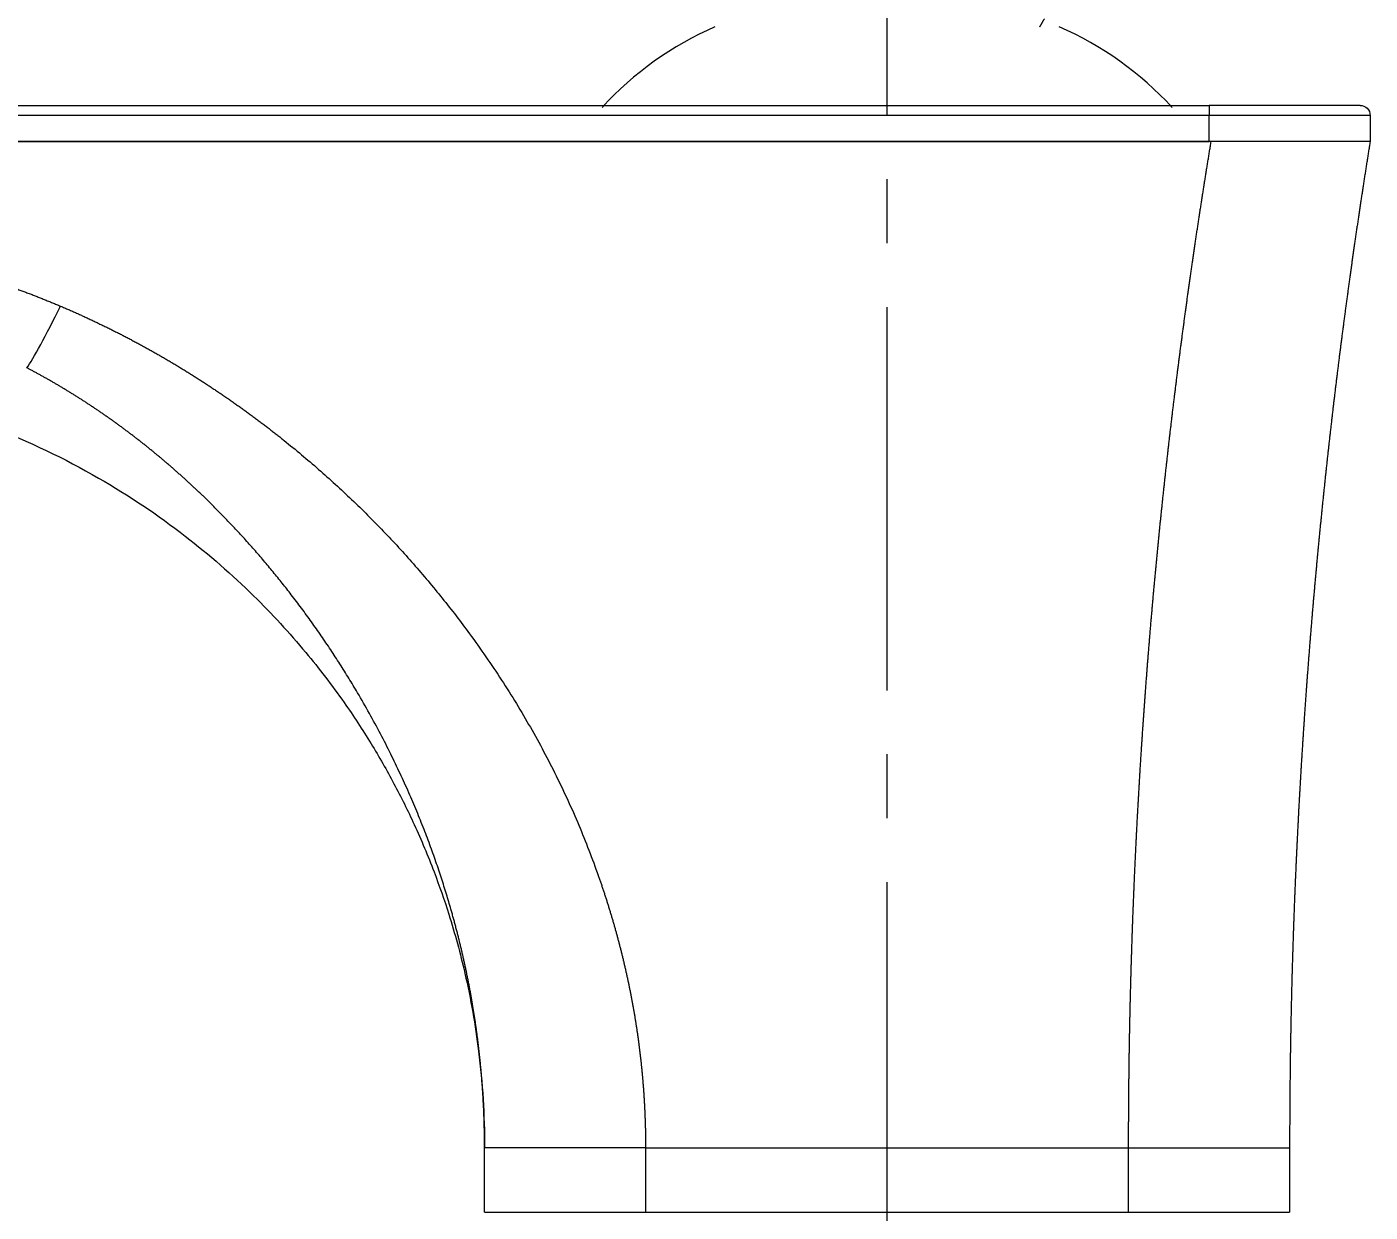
# Model space of a CAD drawing. Header units: millimetres. Extents: x 8809 to 9650, y -1236 to -642.
# Drawn here: x 9336.3 to 9403, y -885.8 to -826.9 of the extents above; entities that cross this region are included whole.
import ezdxf

# ---------------------------------------------------------------- set-up
doc = ezdxf.new("R2010")
doc.units = ezdxf.units.MM
doc.linetypes.add('CENTER2', pattern=[28.575, 19.05, -3.175, 3.175, -3.175])
doc.layers.add('CENTER', color=1, linetype='CENTER2', lineweight=15)
doc.layers.add('DIM', color=3, linetype='Continuous', lineweight=9)
doc.styles.get("Standard").update_dxf_attribs({"font": 'arial.ttf'})
doc.dimstyles.new('사본 ISO-25', dxfattribs={"dimtxt": 4, "dimasz": 4, "dimexe": 1.25, "dimexo": 0.625, "dimgap": 1.5, "dimtad": 1, "dimtih": 1, "dimtoh": 1, "dimdec": 1, "dimzin": 9, "dimdsep": 46, "dimtxsty": 'Standard', "dimcen": 2.5, "dimclrd": 3, "dimclre": 3, "dimclrt": 4, "dimadec": 0, "dimazin": 0, "dimtfac": 1, "dimtdec": 1, "dimtmove": 0, "dimatfit": 3, "dimfxl": 1, "dimarcsym": 0})

# ---------------------------------------------------------------- blocks, each defined once
blk = doc.blocks.new('*D61')
at = {"layer": 'Defpoints', "color": 0, "transparency": 16777216}
for p in [(9253.894, -855.968), (9378.996, -954.782), (9378.996, -992.051)]:
    blk.add_point(p, dxfattribs=at)
at = {"layer": 'DIM', "color": 3, "lineweight": -2, "transparency": 16777216}
for p, q in [((9253.894, -856.593), (9253.894, -993.301)), ((9378.996, -955.407), (9378.996, -993.301)), ((9258.394, -992.051), (9307.998, -992.051)), ((9374.496, -992.051), (9324.891, -992.051))]:
    blk.add_line(p, q, dxfattribs=at)
at = {"layer": 'DIM', "color": 3, "transparency": 16777216}
for points in [[(9258.394, -991.301), (9258.394, -992.801), (9253.894, -992.051)], [(9374.496, -991.301), (9374.496, -992.801), (9378.996, -992.051)]]:
    blk.add_solid(points, dxfattribs=at)
at = {"layer": 'DIM', "color": 4, "transparency": 16777216, "insert": (9316.445, -992.051), "char_height": 4.5, "attachment_point": 5}
blk.add_mtext('125.1', dxfattribs=at)
blk = doc.blocks.new('*D62')
at = {"layer": 'Defpoints', "color": 0, "transparency": 16777216}
for p in [(9378.995, -801.23), (9259.55, -823.888), (9290.121, -906.847), (9235.095, -962.582), (9378.995, -1059.882)]:
    blk.add_point(p, dxfattribs=at)
at = {"layer": 'DIM', "color": 3, "lineweight": -2, "transparency": 16777216}
for start, end in [(260.336797, 264.571448), (265.428272, 269.663203)]:
    blk.add_arc((9378.995, -146.484), 765.539, start, end, dxfattribs=at)
at = {"layer": 'DIM', "color": 3, "transparency": 16777216}
for points in [[(9250.366, -901.9), (9250.622, -900.422), (9246.06, -900.393)], [(9374.497, -911.26), (9374.493, -912.76), (9378.995, -912.023)]]:
    blk.add_solid(points, dxfattribs=at)
at = {"layer": 'DIM', "color": 4, "transparency": 16777216, "insert": (9312.274, -909.11), "char_height": 4.5, "attachment_point": 5}
blk.add_mtext('10°', dxfattribs=at)
blk = doc.blocks.new('*D63')
at = {"layer": 'Defpoints', "color": 0, "transparency": 16777216}
for p in [(9253.894, -855.968), (9216.421, -962.582), (9353.996, -962.582)]:
    blk.add_point(p, dxfattribs=at)
at = {"layer": 'DIM', "color": 3, "lineweight": -2, "transparency": 16777216}
for p, q in [((9253.269, -855.968), (9215.171, -855.968)), ((9216.421, -860.468), (9216.421, -905.478)), ((9216.421, -958.082), (9216.421, -913.073)), ((9353.371, -962.582), (9215.171, -962.582))]:
    blk.add_line(p, q, dxfattribs=at)
at = {"layer": 'DIM', "color": 3, "transparency": 16777216}
for points in [[(9215.671, -860.468), (9217.171, -860.468), (9216.421, -855.968)], [(9215.671, -958.082), (9217.171, -958.082), (9216.421, -962.582)]]:
    blk.add_solid(points, dxfattribs=at)
at = {"layer": 'DIM', "color": 4, "transparency": 16777216, "insert": (9216.421, -909.275), "char_height": 4.5, "attachment_point": 5}
blk.add_mtext('106.6', dxfattribs=at)

msp = doc.modelspace()

# ---------------------------------------------------------------- linework, layer by layer
at = {"linetype": 'Continuous', "lineweight": 18, "extrusion": (0, 1, 0)}
for p, q in [((9242.996, -830.782), (9394.996, -830.782)), ((9402.496, -830.782), (9394.996, -830.782)), ((9402.996, -831.282), (9402.996, -832.582)), ((9395.098, -832.582), (9242.996, -832.582)), ((9242.996, -832.582), (9394.996, -832.582)), ((9402.996, -832.582), (9394.996, -832.582)), ((9358.996, -885.782), (9358.996, -882.582)), ((9398.996, -882.582), (9398.996, -885.782)), ((9358.996, -885.782), (9366.996, -885.782)), ((9366.996, -885.782), (9390.996, -885.782)), ((9390.996, -885.782), (9398.996, -885.782))]:
    msp.add_line(p, q, dxfattribs=at)
at = {"linetype": 'Continuous', "lineweight": 13, "extrusion": (0, 1, 0)}
for p, q in [((9394.996, -830.782), (9394.996, -831.282)), ((9394.996, -831.282), (9242.996, -831.282)), ((9402.996, -831.282), (9394.996, -831.282)), ((9394.996, -832.582), (9394.996, -831.282)), ((9366.996, -882.582), (9358.996, -882.582)), ((9366.996, -882.582), (9366.996, -885.782)), ((9366.996, -882.582), (9390.996, -882.582)), ((9390.996, -885.782), (9390.996, -882.582)), ((9390.996, -882.582), (9398.996, -882.582))]:
    msp.add_line(p, q, dxfattribs=at)
at = {"linetype": 'Continuous', "lineweight": 18}
for centre, start, end in [((9377.127, -842.187), 113.58713, 137.39581), ((9380.865, -842.187), 42.60435, 66.41287)]:
    msp.add_arc(centre, 16.7, start, end, dxfattribs=at)
at = {"linetype": 'Continuous', "lineweight": 18, "extrusion": (0, 0, -1)}
msp.add_arc((-9402.496, -831.282), 0.5, 90, 180, dxfattribs=at)
at = {"linetype": 'Continuous', "lineweight": 18}
msp.add_ellipse((9337.927, -840.198), major_axis=(1.847, 3.804), ratio=0.058504, start_param=3.475795, end_param=4.59248, dxfattribs=at)
msp.add_open_spline([(9386.582, -826.882), (9386.698, -826.682), (9386.814, -826.482)], degree=2, dxfattribs=at)
at = {"linetype": 'Continuous', "lineweight": 13}
for points, knots in [([(9390.996, -882.582), (9390.996, -882.505), (9390.996, -882.351), (9390.996, -882.12), (9390.997, -881.889), (9390.997, -881.658), (9390.998, -881.428), (9390.999, -881.197), (9391, -880.966), (9391.001, -880.735), (9391.003, -880.504), (9391.005, -880.273), (9391.006, -880.042), (9391.008, -879.811), (9391.011, -879.58), (9391.013, -879.349), (9391.016, -879.118), (9391.018, -878.887), (9391.021, -878.656), (9391.024, -878.425), (9391.027, -878.194), (9391.031, -877.963), (9391.034, -877.732), (9391.038, -877.501), (9391.042, -877.27), (9391.046, -877.039), (9391.05, -876.808), (9391.055, -876.577), (9391.059, -876.346), (9391.064, -876.116), (9391.069, -875.885), (9391.074, -875.654), (9391.08, -875.423), (9391.085, -875.192), (9391.091, -874.961), (9391.097, -874.73), (9391.103, -874.499), (9391.109, -874.268), (9391.115, -874.037), (9391.122, -873.806), (9391.128, -873.575), (9391.135, -873.344), (9391.142, -873.113), (9391.15, -872.882), (9391.157, -872.651), (9391.165, -872.42), (9391.172, -872.189), (9391.18, -871.958), (9391.188, -871.727), (9391.197, -871.496), (9391.205, -871.265), (9391.214, -871.034), (9391.222, -870.803), (9391.231, -870.572), (9391.241, -870.341), (9391.25, -870.11), (9391.259, -869.879), (9391.269, -869.648), (9391.279, -869.417), (9391.289, -869.186), (9391.299, -868.955), (9391.31, -868.724), (9391.32, -868.493), (9391.331, -868.262), (9391.342, -868.031), (9391.353, -867.8), (9391.364, -867.57), (9391.375, -867.339), (9391.387, -867.108), (9391.399, -866.877), (9391.411, -866.646), (9391.423, -866.415), (9391.435, -866.184), (9391.447, -865.953), (9391.46, -865.722), (9391.473, -865.491), (9391.486, -865.26), (9391.499, -865.029), (9391.512, -864.799), (9391.526, -864.568), (9391.54, -864.337), (9391.553, -864.106), (9391.567, -863.875), (9391.582, -863.644), (9391.596, -863.413), (9391.611, -863.183), (9391.625, -862.952), (9391.64, -862.721), (9391.655, -862.49), (9391.67, -862.259), (9391.686, -862.028), (9391.701, -861.798), (9391.717, -861.567), (9391.733, -861.336), (9391.749, -861.105), (9391.766, -860.874), (9391.782, -860.644), (9391.799, -860.413), (9391.816, -860.182), (9391.832, -859.951), (9391.85, -859.721), (9391.867, -859.49), (9391.884, -859.259), (9391.902, -859.028), (9391.92, -858.798), (9391.938, -858.567), (9391.956, -858.336), (9391.975, -858.106), (9391.993, -857.875), (9392.012, -857.644), (9392.031, -857.414), (9392.05, -857.183), (9392.069, -856.952), (9392.089, -856.722), (9392.108, -856.491), (9392.128, -856.26), (9392.148, -856.03), (9392.168, -855.799), (9392.188, -855.569), (9392.209, -855.338), (9392.229, -855.107), (9392.25, -854.877), (9392.271, -854.646), (9392.292, -854.416), (9392.314, -854.185), (9392.335, -853.955), (9392.357, -853.724), (9392.379, -853.494), (9392.401, -853.263), (9392.423, -853.033), (9392.445, -852.802), (9392.468, -852.572), (9392.491, -852.342), (9392.514, -852.111), (9392.537, -851.881), (9392.56, -851.65), (9392.583, -851.42), (9392.607, -851.19), (9392.631, -850.959), (9392.655, -850.729), (9392.679, -850.499), (9392.703, -850.268), (9392.728, -850.038), (9392.752, -849.808), (9392.777, -849.577), (9392.802, -849.347), (9392.827, -849.117), (9392.853, -848.887), (9392.878, -848.656), (9392.904, -848.426), (9392.93, -848.196), (9392.956, -847.966), (9392.982, -847.736), (9393.008, -847.505), (9393.035, -847.275), (9393.062, -847.045), (9393.089, -846.815), (9393.116, -846.585), (9393.143, -846.355), (9393.17, -846.125), (9393.198, -845.895), (9393.226, -845.665), (9393.254, -845.435), (9393.282, -845.205), (9393.31, -844.975), (9393.339, -844.745), (9393.367, -844.515), (9393.396, -844.285), (9393.425, -844.055), (9393.454, -843.825), (9393.484, -843.595), (9393.513, -843.365), (9393.543, -843.135), (9393.573, -842.905), (9393.603, -842.676), (9393.633, -842.446), (9393.664, -842.216), (9393.694, -841.986), (9393.725, -841.757), (9393.756, -841.527), (9393.787, -841.297), (9393.818, -841.067), (9393.85, -840.838), (9393.881, -840.608), (9393.913, -840.378), (9393.945, -840.149), (9393.977, -839.919), (9394.009, -839.69), (9394.042, -839.46), (9394.075, -839.23), (9394.107, -839.001), (9394.14, -838.771), (9394.174, -838.542), (9394.207, -838.312), (9394.241, -838.083), (9394.274, -837.853), (9394.308, -837.624), (9394.342, -837.395), (9394.376, -837.165), (9394.411, -836.936), (9394.445, -836.707), (9394.48, -836.477), (9394.515, -836.248), (9394.55, -836.019), (9394.585, -835.789), (9394.621, -835.56), (9394.657, -835.331), (9394.692, -835.102), (9394.728, -834.873), (9394.764, -834.643), (9394.801, -834.414), (9394.837, -834.185), (9394.874, -833.956), (9394.911, -833.727), (9394.948, -833.498), (9394.985, -833.269), (9395.022, -833.04), (9395.06, -832.811), (9395.085, -832.658), (9395.098, -832.582)], [0, 0, 0, 0, 0.004578, 0.009157, 0.013735, 0.018314, 0.022892, 0.027471, 0.03205, 0.036629, 0.041208, 0.045787, 0.050366, 0.054946, 0.059525, 0.064105, 0.068685, 0.073265, 0.077845, 0.082425, 0.087005, 0.091586, 0.096166, 0.100747, 0.105328, 0.109909, 0.11449, 0.119072, 0.123653, 0.128235, 0.132817, 0.137399, 0.141981, 0.146563, 0.151146, 0.155728, 0.160311, 0.164894, 0.169478, 0.174061, 0.178645, 0.183228, 0.187812, 0.192397, 0.196981, 0.201566, 0.20615, 0.210735, 0.215321, 0.219906, 0.224492, 0.229078, 0.233664, 0.23825, 0.242837, 0.247423, 0.25201, 0.256598, 0.261185, 0.265773, 0.270361, 0.274949, 0.279537, 0.284126, 0.288715, 0.293304, 0.297893, 0.302483, 0.307073, 0.311663, 0.316254, 0.320845, 0.325436, 0.330027, 0.334618, 0.33921, 0.343802, 0.348395, 0.352988, 0.357581, 0.362174, 0.366768, 0.371361, 0.375956, 0.38055, 0.385145, 0.38974, 0.394335, 0.398931, 0.403527, 0.408124, 0.41272, 0.417317, 0.421915, 0.426512, 0.43111, 0.435709, 0.440307, 0.444906, 0.449506, 0.454105, 0.458705, 0.463306, 0.467906, 0.472507, 0.477109, 0.481711, 0.486313, 0.490915, 0.495518, 0.500122, 0.504725, 0.509329, 0.513934, 0.518538, 0.523144, 0.527749, 0.532355, 0.536961, 0.541568, 0.546175, 0.550783, 0.555391, 0.559999, 0.564608, 0.569217, 0.573826, 0.578436, 0.583047, 0.587657, 0.592269, 0.59688, 0.601492, 0.606105, 0.610718, 0.615331, 0.619945, 0.624559, 0.629174, 0.633789, 0.638404, 0.64302, 0.647637, 0.652254, 0.656871, 0.661489, 0.666107, 0.670726, 0.675345, 0.679965, 0.684585, 0.689206, 0.693827, 0.698448, 0.70307, 0.707693, 0.712316, 0.716939, 0.721563, 0.726188, 0.730813, 0.735438, 0.740064, 0.744691, 0.749318, 0.753946, 0.758574, 0.763202, 0.767831, 0.772461, 0.777091, 0.781722, 0.786353, 0.790984, 0.795617, 0.800249, 0.804883, 0.809517, 0.814151, 0.818786, 0.823421, 0.828057, 0.832694, 0.837331, 0.841969, 0.846607, 0.851246, 0.855885, 0.860525, 0.865166, 0.869807, 0.874449, 0.879091, 0.883734, 0.888377, 0.893021, 0.897666, 0.902311, 0.906956, 0.911603, 0.91625, 0.920897, 0.925546, 0.930194, 0.934844, 0.939494, 0.944144, 0.948795, 0.953447, 0.9581, 0.962753, 0.967406, 0.972061, 0.976716, 0.981371, 0.986028, 0.990684, 0.995342, 1, 1, 1, 1]), ([(9320.996, -837.331), (9321.033, -837.331), (9321.106, -837.331), (9321.215, -837.331), (9321.325, -837.332), (9321.435, -837.333), (9321.544, -837.334), (9321.654, -837.335), (9321.763, -837.337), (9321.872, -837.339), (9321.982, -837.341), (9322.091, -837.344), (9322.2, -837.346), (9322.309, -837.349), (9322.418, -837.353), (9322.528, -837.356), (9322.636, -837.36), (9322.745, -837.364), (9322.854, -837.369), (9322.963, -837.373), (9323.072, -837.378), (9323.18, -837.383), (9323.289, -837.389), (9323.398, -837.394), (9323.506, -837.4), (9323.615, -837.407), (9323.723, -837.413), (9323.831, -837.42), (9323.94, -837.427), (9324.048, -837.434), (9324.156, -837.442), (9324.264, -837.449), (9324.372, -837.458), (9324.48, -837.466), (9324.588, -837.474), (9324.696, -837.483), (9324.804, -837.492), (9324.911, -837.502), (9325.019, -837.511), (9325.127, -837.521), (9325.234, -837.532), (9325.342, -837.542), (9325.449, -837.553), (9325.557, -837.564), (9325.664, -837.575), (9325.771, -837.586), (9325.879, -837.598), (9325.986, -837.61), (9326.093, -837.623), (9326.2, -837.635), (9326.307, -837.648), (9326.414, -837.661), (9326.521, -837.674), (9326.628, -837.688), (9326.735, -837.702), (9326.841, -837.716), (9326.948, -837.73), (9327.055, -837.745), (9327.161, -837.76), (9327.268, -837.775), (9327.374, -837.791), (9327.48, -837.807), (9327.587, -837.823), (9327.693, -837.839), (9327.799, -837.855), (9327.905, -837.872), (9328.011, -837.889), (9328.117, -837.906), (9328.223, -837.924), (9328.329, -837.942), (9328.435, -837.96), (9328.541, -837.978), (9328.647, -837.997), (9328.752, -838.016), (9328.858, -838.035), (9328.964, -838.055), (9329.069, -838.074), (9329.175, -838.094), (9329.28, -838.115), (9329.385, -838.135), (9329.491, -838.156), (9329.596, -838.177), (9329.701, -838.198), (9329.806, -838.22), (9329.911, -838.242), (9330.016, -838.264), (9330.121, -838.286), (9330.226, -838.309), (9330.331, -838.332), (9330.435, -838.355), (9330.54, -838.378), (9330.645, -838.402), (9330.749, -838.426), (9330.854, -838.45), (9330.958, -838.474), (9331.063, -838.499), (9331.167, -838.524), (9331.271, -838.549), (9331.376, -838.575), (9331.48, -838.601), (9331.584, -838.627), (9331.688, -838.653), (9331.792, -838.68), (9331.896, -838.707), (9332, -838.734), (9332.104, -838.761), (9332.208, -838.789), (9332.311, -838.817), (9332.415, -838.845), (9332.519, -838.873), (9332.622, -838.902), (9332.726, -838.931), (9332.829, -838.96), (9332.932, -838.99), (9333.036, -839.02), (9333.139, -839.05), (9333.242, -839.08), (9333.345, -839.11), (9333.449, -839.141), (9333.552, -839.172), (9333.655, -839.204), (9333.757, -839.235), (9333.86, -839.267), (9333.963, -839.299), (9334.066, -839.332), (9334.169, -839.365), (9334.271, -839.397), (9334.374, -839.431), (9334.476, -839.464), (9334.579, -839.498), (9334.681, -839.532), (9334.783, -839.566), (9334.886, -839.601), (9334.988, -839.636), (9335.09, -839.671), (9335.192, -839.706), (9335.294, -839.742), (9335.396, -839.777), (9335.498, -839.814), (9335.6, -839.85), (9335.702, -839.887), (9335.804, -839.924), (9335.905, -839.961), (9336.007, -839.998), (9336.109, -840.036), (9336.21, -840.074), (9336.312, -840.112), (9336.413, -840.151), (9336.514, -840.19), (9336.616, -840.229), (9336.717, -840.268), (9336.818, -840.308), (9336.919, -840.347), (9337.02, -840.388), (9337.121, -840.428), (9337.222, -840.469), (9337.323, -840.51), (9337.424, -840.551), (9337.525, -840.592), (9337.626, -840.634), (9337.726, -840.676), (9337.827, -840.718), (9337.894, -840.746), (9337.927, -840.761)], [0, 0, 0, 0, 0.006308, 0.012613, 0.018914, 0.025212, 0.031507, 0.037799, 0.044088, 0.050374, 0.056657, 0.062936, 0.069213, 0.075487, 0.081758, 0.088027, 0.094292, 0.100555, 0.106815, 0.113072, 0.119327, 0.125579, 0.131829, 0.138076, 0.144321, 0.150563, 0.156803, 0.16304, 0.169275, 0.175508, 0.181739, 0.187967, 0.194194, 0.200418, 0.20664, 0.21286, 0.219078, 0.225294, 0.231508, 0.23772, 0.24393, 0.250139, 0.256346, 0.262551, 0.268754, 0.274956, 0.281156, 0.287354, 0.293551, 0.299746, 0.30594, 0.312133, 0.318324, 0.324514, 0.330702, 0.33689, 0.343076, 0.349261, 0.355444, 0.361627, 0.367809, 0.373989, 0.380169, 0.386347, 0.392525, 0.398702, 0.404878, 0.411053, 0.417227, 0.423401, 0.429574, 0.435747, 0.441919, 0.44809, 0.454261, 0.460431, 0.466601, 0.472771, 0.47894, 0.485109, 0.491278, 0.497446, 0.503614, 0.509782, 0.51595, 0.522118, 0.528286, 0.534454, 0.540622, 0.54679, 0.552958, 0.559127, 0.565295, 0.571464, 0.577633, 0.583803, 0.589973, 0.596143, 0.602314, 0.608485, 0.614657, 0.620829, 0.627002, 0.633175, 0.63935, 0.645525, 0.651701, 0.657877, 0.664055, 0.670233, 0.676412, 0.682593, 0.688774, 0.694956, 0.70114, 0.707324, 0.71351, 0.719697, 0.725885, 0.732074, 0.738265, 0.744457, 0.750651, 0.756846, 0.763043, 0.769241, 0.77544, 0.781641, 0.787844, 0.794049, 0.800255, 0.806463, 0.812673, 0.818885, 0.825098, 0.831314, 0.837531, 0.843751, 0.849972, 0.856196, 0.862421, 0.868649, 0.874879, 0.881112, 0.887346, 0.893583, 0.899822, 0.906064, 0.912308, 0.918554, 0.924803, 0.931055, 0.937309, 0.943565, 0.949825, 0.956087, 0.962352, 0.968619, 0.97489, 0.981163, 0.987439, 0.993718, 1, 1, 1, 1]), ([(9337.927, -840.761), (9337.96, -840.775), (9338.026, -840.803), (9338.125, -840.845), (9338.224, -840.888), (9338.323, -840.93), (9338.421, -840.974), (9338.52, -841.017), (9338.618, -841.06), (9338.716, -841.104), (9338.815, -841.148), (9338.913, -841.192), (9339.011, -841.237), (9339.109, -841.282), (9339.206, -841.326), (9339.304, -841.372), (9339.402, -841.417), (9339.499, -841.463), (9339.597, -841.509), (9339.694, -841.555), (9339.791, -841.601), (9339.888, -841.648), (9339.985, -841.695), (9340.082, -841.742), (9340.179, -841.789), (9340.276, -841.836), (9340.373, -841.884), (9340.469, -841.932), (9340.566, -841.981), (9340.662, -842.029), (9340.758, -842.078), (9340.855, -842.127), (9340.951, -842.176), (9341.047, -842.225), (9341.143, -842.275), (9341.238, -842.325), (9341.334, -842.375), (9341.43, -842.426), (9341.525, -842.476), (9341.621, -842.527), (9341.716, -842.578), (9341.811, -842.63), (9341.906, -842.681), (9342.001, -842.733), (9342.096, -842.785), (9342.191, -842.837), (9342.286, -842.89), (9342.381, -842.943), (9342.475, -842.996), (9342.57, -843.049), (9342.664, -843.102), (9342.759, -843.156), (9342.853, -843.21), (9342.947, -843.264), (9343.041, -843.319), (9343.135, -843.373), (9343.229, -843.428), (9343.322, -843.483), (9343.416, -843.539), (9343.51, -843.594), (9343.603, -843.65), (9343.696, -843.706), (9343.79, -843.762), (9343.883, -843.819), (9343.976, -843.876), (9344.069, -843.933), (9344.162, -843.99), (9344.254, -844.048), (9344.347, -844.105), (9344.44, -844.163), (9344.532, -844.222), (9344.625, -844.28), (9344.717, -844.339), (9344.809, -844.398), (9344.901, -844.457), (9344.993, -844.516), (9345.085, -844.576), (9345.177, -844.636), (9345.269, -844.696), (9345.361, -844.756), (9345.452, -844.817), (9345.544, -844.878), (9345.635, -844.939), (9345.726, -845), (9345.817, -845.062), (9345.908, -845.123), (9345.999, -845.185), (9346.09, -845.248), (9346.181, -845.31), (9346.272, -845.373), (9346.362, -845.436), (9346.453, -845.499), (9346.543, -845.563), (9346.634, -845.626), (9346.724, -845.69), (9346.814, -845.754), (9346.904, -845.819), (9346.994, -845.883), (9347.084, -845.948), (9347.174, -846.013), (9347.263, -846.079), (9347.353, -846.144), (9347.442, -846.21), (9347.532, -846.276), (9347.621, -846.342), (9347.71, -846.409), (9347.799, -846.476), (9347.888, -846.543), (9347.977, -846.61), (9348.066, -846.678), (9348.155, -846.745), (9348.243, -846.813), (9348.332, -846.881), (9348.42, -846.95), (9348.509, -847.019), (9348.597, -847.087), (9348.685, -847.157), (9348.773, -847.226), (9348.861, -847.296), (9348.949, -847.366), (9349.589, -847.877), (9350.759, -848.856), (9352.403, -850.358), (9353.976, -851.927), (9355.478, -853.563), (9356.908, -855.267), (9358.096, -856.815), (9359.067, -858.179), (9359.843, -859.334), (9360.579, -860.503), (9361.277, -861.685), (9361.936, -862.88), (9362.556, -864.089), (9363.138, -865.311), (9363.682, -866.546), (9364.186, -867.794), (9364.518, -868.694), (9364.708, -869.236), (9364.769, -869.414), (9364.83, -869.592), (9364.89, -869.77), (9364.949, -869.948), (9365.007, -870.127), (9365.064, -870.305), (9365.12, -870.484), (9365.176, -870.662), (9365.231, -870.841), (9365.285, -871.019), (9365.338, -871.198), (9365.39, -871.377), (9365.441, -871.556), (9365.492, -871.735), (9365.542, -871.914), (9365.59, -872.093), (9365.638, -872.272), (9365.686, -872.451), (9365.732, -872.63), (9365.778, -872.809), (9365.822, -872.989), (9365.866, -873.168), (9365.909, -873.348), (9365.951, -873.527), (9365.993, -873.707), (9366.033, -873.886), (9366.073, -874.066), (9366.112, -874.246), (9366.15, -874.426), (9366.187, -874.606), (9366.223, -874.786), (9366.259, -874.966), (9366.294, -875.146), (9366.328, -875.326), (9366.361, -875.506), (9366.393, -875.686), (9366.424, -875.867), (9366.455, -876.047), (9366.484, -876.228), (9366.513, -876.408), (9366.541, -876.589), (9366.568, -876.769), (9366.595, -876.95), (9366.62, -877.131), (9366.645, -877.312), (9366.668, -877.493), (9366.691, -877.673), (9366.714, -877.855), (9366.735, -878.036), (9366.755, -878.217), (9366.775, -878.398), (9366.794, -878.579), (9366.812, -878.761), (9366.829, -878.942), (9366.845, -879.123), (9366.861, -879.305), (9366.875, -879.486), (9366.889, -879.668), (9366.902, -879.85), (9366.914, -880.031), (9366.925, -880.213), (9366.936, -880.395), (9366.946, -880.577), (9366.954, -880.759), (9366.962, -880.941), (9366.969, -881.123), (9366.976, -881.305), (9366.981, -881.488), (9366.986, -881.67), (9366.989, -881.852), (9366.992, -882.035), (9366.994, -882.217), (9366.996, -882.4), (9366.996, -882.521), (9366.996, -882.582)], [0, 0, 0, 0, 0.001998, 0.003997, 0.005995, 0.007994, 0.009992, 0.011991, 0.013991, 0.01599, 0.017989, 0.019989, 0.021989, 0.02399, 0.02599, 0.027991, 0.029992, 0.031993, 0.033995, 0.035997, 0.037999, 0.040002, 0.042005, 0.044008, 0.046012, 0.048016, 0.05002, 0.052025, 0.054031, 0.056036, 0.058042, 0.060049, 0.062056, 0.064064, 0.066072, 0.06808, 0.070089, 0.072099, 0.074109, 0.076119, 0.07813, 0.080142, 0.082154, 0.084167, 0.086181, 0.088195, 0.090209, 0.092224, 0.09424, 0.096257, 0.098274, 0.100292, 0.10231, 0.10433, 0.10635, 0.10837, 0.110392, 0.112414, 0.114437, 0.11646, 0.118485, 0.12051, 0.122536, 0.124562, 0.12659, 0.128618, 0.130647, 0.132677, 0.134708, 0.13674, 0.138773, 0.140806, 0.142841, 0.144876, 0.146912, 0.148949, 0.150987, 0.153026, 0.155066, 0.157107, 0.159149, 0.161192, 0.163236, 0.165281, 0.167327, 0.169374, 0.171422, 0.173471, 0.175522, 0.177573, 0.179625, 0.181679, 0.183733, 0.185789, 0.187846, 0.189903, 0.191963, 0.194023, 0.196084, 0.198147, 0.200211, 0.202276, 0.204342, 0.206409, 0.208478, 0.210548, 0.212619, 0.214691, 0.216765, 0.21884, 0.220916, 0.222993, 0.225072, 0.227152, 0.229234, 0.231317, 0.233401, 0.235486, 0.237573, 0.239662, 0.241751, 0.283332, 0.324731, 0.366027, 0.407299, 0.448627, 0.490089, 0.516161, 0.542024, 0.567699, 0.593206, 0.618566, 0.643803, 0.668937, 0.693992, 0.718989, 0.743952, 0.747454, 0.750953, 0.754448, 0.757938, 0.761425, 0.764908, 0.768388, 0.771863, 0.775335, 0.778804, 0.782269, 0.785731, 0.789189, 0.792644, 0.796096, 0.799545, 0.802991, 0.806434, 0.809874, 0.813311, 0.816745, 0.820177, 0.823606, 0.827032, 0.830456, 0.833877, 0.837296, 0.840713, 0.844128, 0.84754, 0.85095, 0.854358, 0.857765, 0.861169, 0.864572, 0.867972, 0.871372, 0.874769, 0.878165, 0.88156, 0.884953, 0.888345, 0.891735, 0.895125, 0.898513, 0.9019, 0.905287, 0.908672, 0.912057, 0.91544, 0.918823, 0.922206, 0.925588, 0.92897, 0.932351, 0.935731, 0.939112, 0.942492, 0.945873, 0.949253, 0.952633, 0.956013, 0.959394, 0.962775, 0.966156, 0.969537, 0.972919, 0.976302, 0.979685, 0.983069, 0.986453, 0.989838, 0.993225, 0.996612, 1, 1, 1, 1]), ([(9358.996, -882.582), (9358.996, -882.551), (9358.996, -882.488), (9358.996, -882.394), (9358.995, -882.3), (9358.994, -882.206), (9358.993, -882.111), (9358.992, -882.017), (9358.991, -881.922), (9358.989, -881.828), (9358.988, -881.733), (9358.986, -881.638), (9358.983, -881.543), (9358.981, -881.448), (9358.978, -881.353), (9358.976, -881.258), (9358.972, -881.162), (9358.969, -881.067), (9358.966, -880.972), (9358.962, -880.876), (9358.958, -880.78), (9358.954, -880.685), (9358.95, -880.589), (9358.945, -880.493), (9358.94, -880.397), (9358.935, -880.301), (9358.93, -880.204), (9358.924, -880.108), (9358.919, -880.012), (9358.913, -879.915), (9358.907, -879.819), (9358.9, -879.722), (9358.894, -879.625), (9358.887, -879.528), (9358.88, -879.431), (9358.873, -879.334), (9358.865, -879.237), (9358.857, -879.14), (9358.849, -879.043), (9358.841, -878.945), (9358.833, -878.848), (9358.824, -878.751), (9358.815, -878.653), (9358.806, -878.555), (9358.797, -878.457), (9358.787, -878.36), (9358.777, -878.262), (9358.767, -878.164), (9358.757, -878.066), (9358.747, -877.967), (9358.736, -877.869), (9358.725, -877.771), (9358.713, -877.673), (9358.702, -877.574), (9358.69, -877.476), (9358.678, -877.377), (9358.666, -877.278), (9358.654, -877.179), (9358.641, -877.081), (9358.628, -876.982), (9358.615, -876.883), (9358.601, -876.784), (9358.588, -876.684), (9358.574, -876.585), (9358.56, -876.486), (9358.545, -876.387), (9358.531, -876.287), (9358.516, -876.188), (9358.5, -876.088), (9358.485, -875.988), (9358.469, -875.889), (9358.453, -875.789), (9358.437, -875.689), (9358.421, -875.589), (9358.404, -875.489), (9358.387, -875.389), (9358.37, -875.289), (9358.353, -875.189), (9358.335, -875.089), (9358.317, -874.988), (9358.299, -874.888), (9358.28, -874.788), (9358.262, -874.687), (9358.243, -874.587), (9358.223, -874.486), (9358.204, -874.385), (9358.184, -874.284), (9358.164, -874.184), (9358.144, -874.083), (9358.123, -873.982), (9358.102, -873.881), (9358.081, -873.78), (9358.06, -873.679), (9358.038, -873.578), (9358.017, -873.476), (9357.994, -873.375), (9357.972, -873.274), (9357.949, -873.173), (9357.926, -873.071), (9357.903, -872.97), (9357.88, -872.868), (9357.856, -872.767), (9357.832, -872.665), (9357.808, -872.563), (9357.783, -872.462), (9357.758, -872.36), (9357.733, -872.258), (9357.708, -872.156), (9357.682, -872.054), (9357.657, -871.952), (9357.63, -871.85), (9357.604, -871.748), (9357.577, -871.646), (9357.55, -871.544), (9357.523, -871.442), (9357.495, -871.34), (9357.468, -871.237), (9357.44, -871.135), (9357.411, -871.033), (9357.383, -870.93), (9357.292, -870.61), (9357.131, -870.061), (9356.886, -869.277), (9356.615, -868.463), (9356.315, -867.62), (9355.986, -866.748), (9355.625, -865.85), (9355.23, -864.925), (9354.8, -863.976), (9354.332, -863.003), (9353.824, -862.007), (9353.275, -860.991), (9352.817, -860.191), (9352.471, -859.61), (9352.253, -859.252), (9352.033, -858.896), (9351.809, -858.542), (9351.582, -858.189), (9351.351, -857.839), (9351.118, -857.49), (9350.881, -857.142), (9350.641, -856.797), (9350.398, -856.454), (9350.151, -856.112), (9349.902, -855.773), (9349.649, -855.435), (9349.405, -855.116), (9349.172, -854.815), (9348.948, -854.532), (9348.722, -854.25), (9348.493, -853.969), (9348.261, -853.689), (9348.027, -853.411), (9347.79, -853.134), (9347.55, -852.859), (9347.308, -852.585), (9347.063, -852.313), (9346.816, -852.042), (9346.565, -851.773), (9346.312, -851.505), (9346.057, -851.239), (9345.799, -850.975), (9345.581, -850.757), (9345.406, -850.582), (9345.274, -850.452), (9345.141, -850.323), (9345.008, -850.195), (9344.875, -850.067), (9344.741, -849.94), (9344.607, -849.814), (9344.473, -849.688), (9344.339, -849.564), (9344.204, -849.44), (9344.069, -849.317), (9343.933, -849.195), (9343.797, -849.074), (9343.661, -848.953), (9343.525, -848.833), (9343.388, -848.715), (9343.251, -848.596), (9343.113, -848.479), (9342.976, -848.363), (9342.838, -848.247), (9342.7, -848.132), (9342.561, -848.018), (9342.422, -847.905), (9342.283, -847.792), (9342.144, -847.681), (9342.004, -847.57), (9341.864, -847.46), (9341.724, -847.351), (9341.584, -847.243), (9341.443, -847.135), (9341.302, -847.029), (9341.161, -846.923), (9341.02, -846.818), (9340.879, -846.714), (9340.737, -846.611), (9340.595, -846.508), (9340.453, -846.407), (9340.31, -846.306), (9340.168, -846.206), (9340.025, -846.107), (9339.882, -846.009), (9339.739, -845.911), (9339.595, -845.815), (9339.452, -845.719), (9339.308, -845.624), (9339.164, -845.53), (9339.02, -845.437), (9338.876, -845.344), (9338.731, -845.253), (9338.587, -845.162), (9338.442, -845.072), (9338.297, -844.983), (9338.152, -844.895), (9338.007, -844.808), (9337.862, -844.722), (9337.716, -844.636), (9337.571, -844.551), (9337.425, -844.467), (9337.279, -844.384), (9337.133, -844.302), (9336.987, -844.221), (9336.841, -844.14), (9336.695, -844.061), (9336.549, -843.982), (9336.402, -843.904), (9336.305, -843.853), (9336.256, -843.827)], [0, 0, 0, 0, 0.001964, 0.00393, 0.005898, 0.007868, 0.00984, 0.011815, 0.013791, 0.01577, 0.01775, 0.019733, 0.021718, 0.023705, 0.025694, 0.027685, 0.029678, 0.031674, 0.033672, 0.035671, 0.037673, 0.039677, 0.041684, 0.043692, 0.045703, 0.047716, 0.049731, 0.051748, 0.053768, 0.055789, 0.057813, 0.059839, 0.061868, 0.063898, 0.065931, 0.067966, 0.070004, 0.072043, 0.074085, 0.076129, 0.078176, 0.080224, 0.082275, 0.084328, 0.086384, 0.088442, 0.090502, 0.092565, 0.094629, 0.096696, 0.098766, 0.100838, 0.102912, 0.104988, 0.107067, 0.109148, 0.111232, 0.113318, 0.115406, 0.117497, 0.11959, 0.121686, 0.123783, 0.125884, 0.127987, 0.130092, 0.132199, 0.134309, 0.136422, 0.138537, 0.140654, 0.142774, 0.144896, 0.147021, 0.149148, 0.151277, 0.15341, 0.155544, 0.157681, 0.159821, 0.161963, 0.164108, 0.166255, 0.168405, 0.170557, 0.172712, 0.174869, 0.177029, 0.179192, 0.181357, 0.183524, 0.185695, 0.187867, 0.190043, 0.192221, 0.194401, 0.196584, 0.19877, 0.200959, 0.20315, 0.205343, 0.207539, 0.209738, 0.21194, 0.214144, 0.216351, 0.21856, 0.220773, 0.222987, 0.225205, 0.227425, 0.229648, 0.231874, 0.234102, 0.236333, 0.238567, 0.240803, 0.243042, 0.245284, 0.247529, 0.249776, 0.266372, 0.283755, 0.301932, 0.320905, 0.340681, 0.361263, 0.382658, 0.40487, 0.427904, 0.451765, 0.476461, 0.501995, 0.510954, 0.519921, 0.528895, 0.537877, 0.546867, 0.555863, 0.564868, 0.573879, 0.582898, 0.591925, 0.600958, 0.609999, 0.619047, 0.628103, 0.635839, 0.643588, 0.651349, 0.659122, 0.666908, 0.674707, 0.682517, 0.69034, 0.698174, 0.706021, 0.71388, 0.72175, 0.729632, 0.737525, 0.74543, 0.753346, 0.75732, 0.761286, 0.765245, 0.769197, 0.773142, 0.77708, 0.781011, 0.784935, 0.788851, 0.792761, 0.796663, 0.800558, 0.804446, 0.808326, 0.8122, 0.816066, 0.819925, 0.823777, 0.827622, 0.831459, 0.83529, 0.839113, 0.842928, 0.846737, 0.850538, 0.854332, 0.858119, 0.861898, 0.86567, 0.869435, 0.873192, 0.876942, 0.880684, 0.884419, 0.888147, 0.891867, 0.89558, 0.899286, 0.902984, 0.906674, 0.910357, 0.914033, 0.917701, 0.921361, 0.925015, 0.92866, 0.932298, 0.935929, 0.939552, 0.943168, 0.946776, 0.950377, 0.95397, 0.957556, 0.961134, 0.964705, 0.968268, 0.971824, 0.975372, 0.978913, 0.982446, 0.985972, 0.98949, 0.993001, 0.996504, 1, 1, 1, 1])]:
    msp.add_open_spline(points, degree=3, knots=knots, dxfattribs=at)
at = {"linetype": 'Continuous', "lineweight": 18}
for points, knots in [([(9402.996, -832.582), (9402.996, -832.582), (9402.983, -832.582), (9402.934, -832.582), (9402.897, -832.582), (9402.798, -832.582), (9402.736, -832.582), (9402.644, -832.582), (9402.624, -832.582), (9402.584, -832.582), (9402.563, -832.582), (9402.498, -832.582), (9402.452, -832.582), (9402.305, -832.582), (9402.086, -832.582), (9401.823, -832.582), (9401.609, -832.582), (9401.535, -832.582), (9401.419, -832.582), (9401.38, -832.582), (9401.3, -832.582), (9401.26, -832.582), (9401.053, -832.582), (9400.88, -832.582), (9400.515, -832.582), (9400.324, -832.582), (9399.926, -832.582), (9399.719, -832.582), (9399.448, -832.582), (9399.394, -832.582), (9399.284, -832.582), (9399.228, -832.582), (9399.06, -832.582), (9398.947, -832.582), (9398.604, -832.582), (9398.137, -832.582), (9397.652, -832.582), (9397.28, -832.582), (9397.155, -832.582), (9396.966, -832.582), (9396.902, -832.582), (9396.775, -832.582), (9396.711, -832.582), (9396.392, -832.582), (9395.878, -832.582), (9395.359, -832.582), (9395.098, -832.582)], [0, 0, 0, 0, 0.0625, 0.0625, 0.125, 0.125, 0.1875, 0.1875, 0.203125, 0.203125, 0.21875, 0.21875, 0.25, 0.25, 0.3125, 0.375, 0.375, 0.40625, 0.40625, 0.421875, 0.421875, 0.4375, 0.4375, 0.5, 0.5, 0.5625, 0.5625, 0.625, 0.625, 0.640625, 0.640625, 0.65625, 0.65625, 0.6875, 0.6875, 0.75, 0.8125, 0.8125, 0.84375, 0.84375, 0.859375, 0.859375, 0.875, 0.875, 0.9375, 1, 1, 1, 1]), ([(9402.996, -832.582), (9402.984, -832.658), (9402.959, -832.811), (9402.923, -833.04), (9402.886, -833.269), (9402.85, -833.498), (9402.814, -833.727), (9402.778, -833.956), (9402.742, -834.185), (9402.706, -834.414), (9402.671, -834.643), (9402.636, -834.873), (9402.601, -835.102), (9402.566, -835.331), (9402.531, -835.56), (9402.496, -835.789), (9402.462, -836.019), (9402.428, -836.248), (9402.394, -836.477), (9402.36, -836.707), (9402.326, -836.936), (9402.293, -837.165), (9402.259, -837.395), (9402.226, -837.624), (9402.193, -837.853), (9402.16, -838.083), (9402.127, -838.312), (9402.095, -838.542), (9402.062, -838.771), (9402.03, -839.001), (9401.998, -839.23), (9401.966, -839.46), (9401.935, -839.69), (9401.903, -839.919), (9401.872, -840.149), (9401.841, -840.378), (9401.809, -840.608), (9401.779, -840.838), (9401.748, -841.067), (9401.717, -841.297), (9401.687, -841.527), (9401.657, -841.757), (9401.627, -841.986), (9401.597, -842.216), (9401.568, -842.446), (9401.538, -842.676), (9401.509, -842.905), (9401.48, -843.135), (9401.451, -843.365), (9401.422, -843.595), (9401.393, -843.825), (9401.365, -844.055), (9401.336, -844.285), (9401.308, -844.515), (9401.28, -844.745), (9401.253, -844.975), (9401.225, -845.205), (9401.197, -845.435), (9401.17, -845.665), (9401.143, -845.895), (9401.116, -846.125), (9401.089, -846.355), (9401.063, -846.585), (9401.036, -846.815), (9401.01, -847.045), (9400.984, -847.275), (9400.958, -847.505), (9400.932, -847.736), (9400.907, -847.966), (9400.881, -848.196), (9400.856, -848.426), (9400.831, -848.656), (9400.806, -848.887), (9400.781, -849.117), (9400.757, -849.347), (9400.733, -849.577), (9400.708, -849.808), (9400.684, -850.038), (9400.66, -850.268), (9400.637, -850.499), (9400.613, -850.729), (9400.59, -850.959), (9400.567, -851.19), (9400.544, -851.42), (9400.521, -851.65), (9400.498, -851.881), (9400.476, -852.111), (9400.453, -852.342), (9400.431, -852.572), (9400.409, -852.802), (9400.387, -853.033), (9400.366, -853.263), (9400.344, -853.494), (9400.323, -853.724), (9400.302, -853.955), (9400.281, -854.185), (9400.26, -854.416), (9400.239, -854.646), (9400.219, -854.877), (9400.198, -855.107), (9400.178, -855.338), (9400.158, -855.569), (9400.138, -855.799), (9400.119, -856.03), (9400.099, -856.26), (9400.08, -856.491), (9400.061, -856.722), (9400.042, -856.952), (9400.023, -857.183), (9400.005, -857.414), (9399.986, -857.644), (9399.968, -857.875), (9399.95, -858.106), (9399.932, -858.336), (9399.914, -858.567), (9399.897, -858.798), (9399.879, -859.028), (9399.862, -859.259), (9399.845, -859.49), (9399.828, -859.721), (9399.811, -859.951), (9399.795, -860.182), (9399.778, -860.413), (9399.762, -860.644), (9399.746, -860.874), (9399.73, -861.105), (9399.714, -861.336), (9399.699, -861.567), (9399.683, -861.798), (9399.668, -862.028), (9399.653, -862.259), (9399.638, -862.49), (9399.624, -862.721), (9399.609, -862.952), (9399.595, -863.183), (9399.581, -863.413), (9399.567, -863.644), (9399.553, -863.875), (9399.539, -864.106), (9399.526, -864.337), (9399.512, -864.568), (9399.499, -864.799), (9399.486, -865.029), (9399.473, -865.26), (9399.461, -865.491), (9399.448, -865.722), (9399.436, -865.953), (9399.424, -866.184), (9399.412, -866.415), (9399.4, -866.646), (9399.388, -866.877), (9399.377, -867.108), (9399.366, -867.339), (9399.354, -867.57), (9399.343, -867.8), (9399.333, -868.031), (9399.322, -868.262), (9399.312, -868.493), (9399.301, -868.724), (9399.291, -868.955), (9399.281, -869.186), (9399.272, -869.417), (9399.262, -869.648), (9399.253, -869.879), (9399.243, -870.11), (9399.234, -870.341), (9399.225, -870.572), (9399.217, -870.803), (9399.208, -871.034), (9399.2, -871.265), (9399.191, -871.496), (9399.183, -871.727), (9399.175, -871.958), (9399.168, -872.189), (9399.16, -872.42), (9399.153, -872.651), (9399.146, -872.882), (9399.139, -873.113), (9399.132, -873.344), (9399.125, -873.575), (9399.118, -873.806), (9399.112, -874.037), (9399.106, -874.268), (9399.1, -874.499), (9399.094, -874.73), (9399.088, -874.961), (9399.083, -875.192), (9399.077, -875.423), (9399.072, -875.654), (9399.067, -875.885), (9399.062, -876.116), (9399.058, -876.346), (9399.053, -876.577), (9399.049, -876.808), (9399.045, -877.039), (9399.041, -877.27), (9399.037, -877.501), (9399.033, -877.732), (9399.03, -877.963), (9399.027, -878.194), (9399.023, -878.425), (9399.02, -878.656), (9399.018, -878.887), (9399.015, -879.118), (9399.013, -879.349), (9399.01, -879.58), (9399.008, -879.811), (9399.006, -880.042), (9399.004, -880.273), (9399.003, -880.504), (9399.001, -880.735), (9399, -880.966), (9398.999, -881.197), (9398.998, -881.428), (9398.997, -881.658), (9398.997, -881.889), (9398.996, -882.12), (9398.996, -882.351), (9398.996, -882.505), (9398.996, -882.582)], [0, 0, 0, 0, 0.004658, 0.009316, 0.013972, 0.018629, 0.023284, 0.027939, 0.032594, 0.037247, 0.0419, 0.046553, 0.051205, 0.055856, 0.060506, 0.065156, 0.069806, 0.074454, 0.079103, 0.08375, 0.088397, 0.093044, 0.097689, 0.102334, 0.106979, 0.111623, 0.116266, 0.120909, 0.125551, 0.130193, 0.134834, 0.139475, 0.144115, 0.148754, 0.153393, 0.158031, 0.162669, 0.167306, 0.171943, 0.176579, 0.181214, 0.185849, 0.190483, 0.195117, 0.199751, 0.204383, 0.209016, 0.213647, 0.218278, 0.222909, 0.227539, 0.232169, 0.236798, 0.241426, 0.246054, 0.250682, 0.255309, 0.259936, 0.264562, 0.269187, 0.273812, 0.278437, 0.283061, 0.287684, 0.292307, 0.29693, 0.301552, 0.306173, 0.310794, 0.315415, 0.320035, 0.324655, 0.329274, 0.333893, 0.338511, 0.343129, 0.347746, 0.352363, 0.35698, 0.361596, 0.366211, 0.370826, 0.375441, 0.380055, 0.384669, 0.389282, 0.393895, 0.398508, 0.40312, 0.407731, 0.412343, 0.416953, 0.421564, 0.426174, 0.430783, 0.435392, 0.440001, 0.444609, 0.449217, 0.453825, 0.458432, 0.463039, 0.467645, 0.472251, 0.476856, 0.481462, 0.486066, 0.490671, 0.495275, 0.499878, 0.504482, 0.509085, 0.513687, 0.518289, 0.522891, 0.527493, 0.532094, 0.536694, 0.541295, 0.545895, 0.550494, 0.555094, 0.559693, 0.564291, 0.56889, 0.573488, 0.578085, 0.582683, 0.58728, 0.591876, 0.596473, 0.601069, 0.605665, 0.61026, 0.614855, 0.61945, 0.624044, 0.628639, 0.633232, 0.637826, 0.642419, 0.647012, 0.651605, 0.656198, 0.66079, 0.665382, 0.669973, 0.674564, 0.679155, 0.683746, 0.688337, 0.692927, 0.697517, 0.702107, 0.706696, 0.711285, 0.715874, 0.720463, 0.725051, 0.729639, 0.734227, 0.738815, 0.743402, 0.74799, 0.752577, 0.757163, 0.76175, 0.766336, 0.770922, 0.775508, 0.780094, 0.784679, 0.789265, 0.79385, 0.798434, 0.803019, 0.807603, 0.812188, 0.816772, 0.821355, 0.825939, 0.830522, 0.835106, 0.839689, 0.844272, 0.848854, 0.853437, 0.858019, 0.862601, 0.867183, 0.871765, 0.876347, 0.880928, 0.88551, 0.890091, 0.894672, 0.899253, 0.903834, 0.908414, 0.912995, 0.917575, 0.922155, 0.926735, 0.931315, 0.935895, 0.940475, 0.945054, 0.949634, 0.954213, 0.958792, 0.963371, 0.96795, 0.972529, 0.977108, 0.981686, 0.986265, 0.990843, 0.995422, 1, 1, 1, 1]), ([(9320.996, -844.282), (9322.642, -844.282), (9325.803, -844.485), (9330.341, -845.356), (9335.043, -846.857), (9339.687, -849.07), (9344.01, -851.972), (9347.412, -854.943), (9350.004, -857.759), (9351.912, -860.251), (9353.354, -862.446), (9354.512, -864.472), (9355.564, -866.596), (9356.472, -868.763), (9357.329, -871.229), (9358.135, -874.19), (9358.817, -878.067), (9358.996, -880.97), (9358.996, -882.582)], [0, 0, 0, 0, 0.081948, 0.158812, 0.230593, 0.328676, 0.415334, 0.490559, 0.554345, 0.606685, 0.647576, 0.685776, 0.723492, 0.76618, 0.80337, 0.854175, 0.919719, 1, 1, 1, 1])]:
    msp.add_open_spline(points, degree=3, knots=knots, dxfattribs=at)
at = {"layer": 'CENTER'}
msp.add_line((9378.995, -1059.882), (9378.995, -801.23), dxfattribs=at)

# ---------------------------------------------------------------- dimensions: what is measured, and where the dimension line sits
at = {"layer": 'DIM', "color": 1}
dim = msp.add_angular_dim_2l(base=(9290.121, -906.847), line1=((9378.995, -1059.882), (9378.995, -801.23)), line2=((9235.095, -962.582), (9259.55, -823.888)), dimstyle='사본 ISO-25', override={"dimtxt": 4.5, "dimasz": 4.5, "dimtad": 0}, dxfattribs=at)
dim.commit()
dim.dimension.update_dxf_attribs({"geometry": '*D62', "text_midpoint": (9312.274, -909.11)})
dim = msp.add_linear_dim(base=(9216.421, -962.582), p1=(9253.894, -855.968), p2=(9353.996, -962.582), angle=90, dimstyle='사본 ISO-25', override={"dimtxt": 4.5, "dimasz": 4.5, "dimtad": 0}, dxfattribs=at)
dim.commit()
dim.dimension.update_dxf_attribs({"geometry": '*D63', "text_midpoint": (9216.421, -909.275)})
dim = msp.add_linear_dim(base=(9378.996, -992.051), p1=(9253.894, -855.968), p2=(9378.996, -954.782), dimstyle='사본 ISO-25', override={"dimtxt": 4.5, "dimasz": 4.5, "dimtad": 0}, dxfattribs=at)
dim.commit()
dim.dimension.update_dxf_attribs({"geometry": '*D61', "text_midpoint": (9316.445, -992.051)})

doc.saveas('drawing.dxf')
